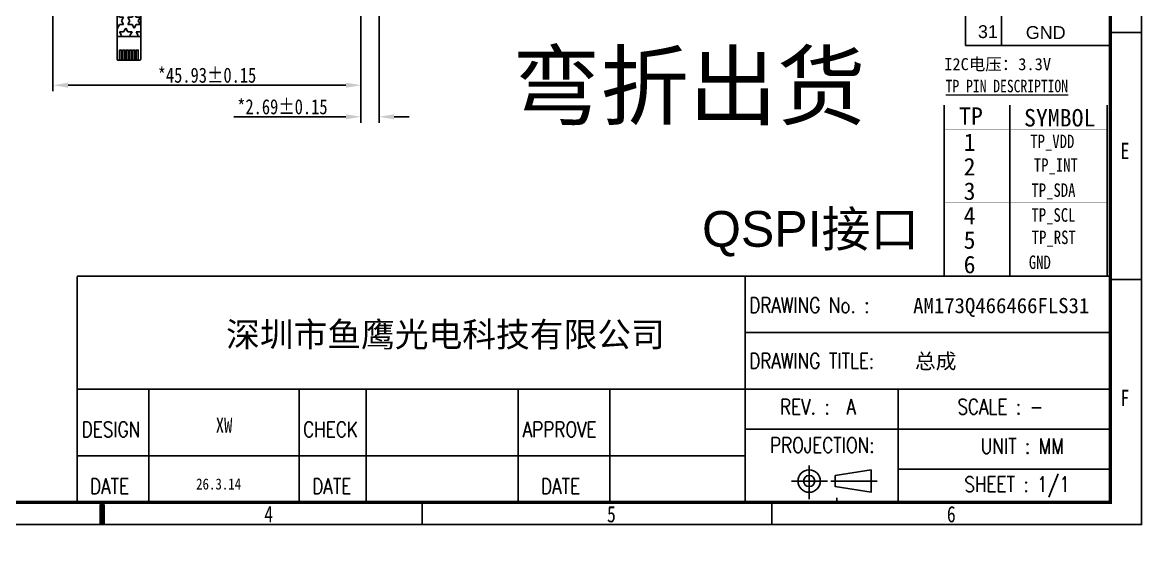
# Model space of a CAD drawing. Header units: inches. Extents: x 1065 to 1380, y -746 to -387.
# Drawn here: x 1211.3 to 1378.2, y -745.8 to -668.8 of the extents above; entities that cross this region are included whole.
import ezdxf

# ---------------------------------------------------------------- set-up
doc = ezdxf.new("R2010")
doc.units = ezdxf.units.IN
doc.header["$LTSCALE"] = 0.909449
doc.header["$MEASUREMENT"] = 0
doc.header["$PDMODE"] = 3
doc.header["$PDSIZE"] = 0.3125
doc.layers.get('0').update_dxf_attribs({"linetype": 'CONTINUOUS'})
doc.layers.get('Defpoints').update_dxf_attribs({"linetype": 'CONTINUOUS'})
for name, color, linetype in [('DIM', 7, 'CONTINUOUS'), ('DIM（标注）', 3, 'CONTINUOUS'), ('LCD-FPC', 42, 'CONTINUOUS'), ('tableLine', 7, 'CONTINUOUS'), ('TopOverlay', 2, 'CONTINUOUS'), ('图框', 7, 'CONTINUOUS')]:
    doc.layers.add(name, color=color, linetype=linetype)
doc.layers.add('附料-尺寸标注', color=130, linetype='CONTINUOUS', lineweight=18)
doc.styles.add('Adobe 黑体 Std R', font='')
doc.styles.add('Arial Regular', font='arial.ttf')
doc.styles.add('CCN-1', font='', dxfattribs={"width": 0.85})
doc.styles.add('romans', font='romans.shx')
doc.styles.get("Standard").update_dxf_attribs({"font": 'txt', "width": 0.8})
doc.styles.add('WMF-ARIAL0', font='arial.ttf')
doc.styles.add('中文', font='')
doc.styles.add('宋体', font='', dxfattribs={"width": 0.8})
doc.styles.get('Adobe 黑体 Std R').set_extended_font_data('Adobe 榛戜綋 Std R')
doc.styles.get('CCN-1').set_extended_font_data('SimSun')
doc.styles.get('中文').set_extended_font_data('SimSun')
doc.styles.get('宋体').set_extended_font_data('SimSun')
doc.dimstyles.new('DIM-CCN', dxfattribs={"dimscale": 0.9, "dimtxt": 1.7, "dimasz": 1.8, "dimexe": 1.5, "dimexo": 0.5, "dimgap": 0.3, "dimtad": 1, "dimzin": 0, "dimdsep": 46, "dimtxsty": 'CCN-1', "dimblk": 'OPEN30', "dimcen": 0.05, "dimclrd": 256, "dimclre": 256, "dimclrt": 256, "dimadec": 0, "dimazin": 0, "dimtfac": 1, "dimtofl": 0, "dimtmove": 0, "dimatfit": 3, "dimldrblk": 'OPEN30', "dimfxl": 1, "dimtolj": 1, "dimtzin": 0, "dimlwd": -1, "dimlwe": -1, "dimarcsym": 0})

# ---------------------------------------------------------------- blocks, each defined once
blk = doc.blocks.new('*D196')
at = {"layer": 'Defpoints', "color": 0, "transparency": 16777216}
for p in [(1215.85, -614.95), (1261.77, -614.95), (1215.85, -678.14)]:
    blk.add_point(p, dxfattribs=at)
at = {"layer": 'DIM（标注）', "transparency": 16777216}
for p, q in [((1215.85, -615.4), (1215.85, -679.04)), ((1261.77, -615.4), (1261.77, -679.04)), ((1259.52, -678.14), (1218.1, -678.14))]:
    blk.add_line(p, q, dxfattribs=at)
for points in [[(1218.1, -677.77), (1218.1, -678.52), (1215.85, -678.14)], [(1259.52, -677.77), (1259.52, -678.52), (1261.77, -678.14)]]:
    blk.add_solid(points, dxfattribs=at)
at = {"layer": 'DIM（标注）', "transparency": 16777216, "insert": (1238.81, -676.66), "char_height": 2.25, "attachment_point": 5, "style": '宋体'}
blk.add_mtext('\\A1;*45.93±0.15', dxfattribs=at)
blk = doc.blocks.new('_Open30')
at = {"color": 0, "linetype": 'ByBlock', "lineweight": -2}
for p, q in [((-1, 0.268), (0, 0)), ((0, 0), (-1, -0.268)), ((0, 0), (-1, 0))]:
    blk.add_line(p, q, dxfattribs=at)
blk = doc.blocks.new('*D203')
at = {"layer": 'Defpoints', "color": 0, "transparency": 16777216}
for p in [(1261.77, -614.95), (1264.46, -614.95), (1264.46, -682.85)]:
    blk.add_point(p, dxfattribs=at)
at = {"layer": 'DIM（标注）', "transparency": 16777216}
for p, q in [((1261.77, -615.4), (1261.77, -683.75)), ((1264.46, -615.4), (1264.46, -683.75)), ((1259.52, -682.85), (1242.83, -682.85)), ((1266.71, -682.85), (1268.96, -682.85))]:
    blk.add_line(p, q, dxfattribs=at)
for points in [[(1259.52, -682.48), (1259.52, -683.23), (1261.77, -682.85)], [(1266.71, -682.48), (1266.71, -683.23), (1264.46, -682.85)]]:
    blk.add_solid(points, dxfattribs=at)
at = {"layer": 'DIM（标注）', "transparency": 16777216, "insert": (1250.05, -681.37), "char_height": 2.25, "attachment_point": 5, "style": '宋体'}
blk.add_mtext('\\A1;*2.69±0.15', dxfattribs=at)

msp = doc.modelspace()

# ---------------------------------------------------------------- hatches: boundary and pattern name
h = msp.add_hatch()
h.set_pattern_fill('STARS', color=5, scale=5, style=0)
h.set_pattern_definition([(180, (1916.3822, 300.8663), (0, 1.0825318), [0.625, -0.625]), (120, (1916.3822, 300.8663), (0.9375, 0.5412659), [0.625, -0.625]), (60, (1916.0697, 301.4076), (0.9375, -0.5412659), [0.625, -0.625])])
h.paths.add_polyline_path([(1225.425, -653.951, -0.414204), (1228.425, -650.951), (1237.929, -650.951), (1237.929, -654.451), (1229.924, -654.451, 0.4142136), (1228.924, -655.451), (1228.924, -670.893), (1225.425, -670.893)])
h.paths.add_polyline_path([(1244.602, -647.207), (1238.443, -647.207), (1236.498, -644.502, -0.157171), (1236.31, -643.918), (1236.31, -640.579), (1241.31, -640.579), (1241.31, -642.307, 0.157171), (1241.498, -642.891)])

# ---------------------------------------------------------------- linework, layer by layer
for p, q in [((1373.481, -672.191), (1373.481, -549.755)), ((1378.151, -670.284), (1373.481, -670.284)), ((1228.925, -670.893), (1225.425, -670.893)), ((1378.151, -707.132), (1373.481, -707.132)), ((1319.06, -715.044), (1373.481, -715.044)), ((1219.439, -723.511), (1373.481, -723.511)), ((1230.145, -723.511), (1230.145, -740.623)), ((1252.567, -723.511), (1252.567, -740.482)), ((1262.559, -723.511), (1262.559, -740.623)), ((1285.22, -723.511), (1285.22, -740.482)), ((1298.847, -723.511), (1298.847, -740.623)), ((1341.855, -723.511), (1341.855, -740.482)), ((1319.06, -729.458), (1373.481, -729.458)), ((1341.855, -735.408), (1373.481, -735.408)), ((1270.898, -743.689), (1270.898, -740.377)), ((1323.041, -743.689), (1323.041, -740.377))]:
    msp.add_line(p, q)
at = {"color": 1}
msp.add_line((1219.439, -733.447), (1319.06, -733.447), dxfattribs=at)
at = {"ltscale": 0.8}
for p, q in [((1328.587, -739.894), (1328.587, -734.878)), ((1331.298, -737.213), (1325.934, -737.213)), ((1331.796, -737.209), (1338.736, -737.209))]:
    msp.add_line(p, q, dxfattribs=at)
msp.add_lwpolyline([(1066.827, -522.892), (1378.151, -522.892), (1378.151, -743.689), (1066.827, -743.689), (1066.827, -522.892)])
at = {"color": 7, "linetype": 'Continuous'}
msp.add_lwpolyline([(1071.497, -740.377, 0.535, 0.535, 0), (1373.481, -740.377, 0.535, 0.535, 0), (1373.481, -526.204, 0.535, 0.535, 0), (1071.497, -526.204, 0.535, 0.535, 0)], format="xyseb", close=True, dxfattribs=at)
for points in [[(1219.438, -740.377, 0.248, 0.248, 0), (1219.44, -706.642, 0.248, 0.248, 0)], [(1219.44, -706.642, 0.248, 0.248, 0), (1373.481, -706.642, 0.248, 0.248, 0)], [(1219.44, -706.642, 0.248, 0.248, 0), (1373.481, -706.642, 0.248, 0.248, 0)], [(1220.638, -706.642, 0.248, 0.248, 0), (1373.024, -706.642, 0.248, 0.248, 0)], [(1220.638, -706.642, 0.248, 0.248, 0), (1373.024, -706.642, 0.248, 0.248, 0)], [(1319.06, -740.482, 0.248, 0.248, 0), (1319.06, -706.642, 0.248, 0.248, 0)], [(1223.168, -740.377, 0, 4.211, 0), (1223.168, -742.138, 0.842, 0.842, 0), (1223.168, -743.689, 0.842, 0.842, 0)]]:
    msp.add_lwpolyline(points, format="xyseb")
msp.add_lwpolyline([(1332.467, -736.379), (1332.467, -738.04), (1337.824, -738.87), (1337.824, -735.548)], close=True)
msp.add_lwpolyline([(1332.73, -740.142), (1332.73, -739.688)], dxfattribs=at)
for centre, radius in [((1328.587, -737.209), 1.661), ((1328.587, -737.206), 0.831)]:
    msp.add_circle(centre, radius)
at = {"layer": 'LCD-FPC', "ltscale": 0.01}
msp.add_lwpolyline([(1225.425, -653.951), (1225.424, -674.293, 0.414241), (1225.524, -674.393), (1228.824, -674.393, 0.4142127), (1228.924, -674.293), (1228.924, -655.451, -0.4142136)], format="xyb", dxfattribs=at)
at = {"layer": 'LCD-FPC', "color": 1}
for points in [[(1225.775, -674.393), (1225.775, -672.893), (1226.075, -672.893), (1226.075, -674.393), (1225.775, -674.393)], [(1226.275, -674.393), (1226.275, -672.893), (1226.575, -672.893), (1226.575, -674.393), (1226.275, -674.393)], [(1226.775, -674.393), (1226.775, -672.893), (1227.075, -672.893), (1227.075, -674.393), (1226.775, -674.393)], [(1227.275, -674.393), (1227.275, -672.893), (1227.574, -672.893), (1227.574, -674.393), (1227.275, -674.393)], [(1227.774, -674.393), (1227.774, -672.893), (1228.074, -672.893), (1228.074, -674.393), (1227.774, -674.393)], [(1228.274, -674.393), (1228.274, -672.893), (1228.574, -672.893), (1228.574, -674.393), (1228.274, -674.393)]]:
    msp.add_lwpolyline(points, dxfattribs=at)
at = {"layer": 'tableLine', "color": 3, "lineweight": 0}
msp.add_line((1346.784, -706.642), (1373.024, -706.642), dxfattribs=at)
at = {"layer": 'TopOverlay'}
for p, q in [((1348.697, -681.102), (1348.697, -706.642)), ((1358.5, -681.102), (1358.5, -706.642)), ((1373.024, -681.102), (1373.024, -706.642)), ((1348.697, -706.642), (1373.024, -706.642))]:
    msp.add_line(p, q, dxfattribs=at)
for points in [[(1348.697, -681.102, 0.0153, 0.0153, 0), (1373.024, -681.102, 0.0153, 0.0153, 0)], [(1348.697, -684.747, 0.0153, 0.0153, 0), (1373.024, -684.747, 0.0153, 0.0153, 0)], [(1348.697, -688.396, 0.0153, 0.0153, 0), (1373.024, -688.396, 0.0153, 0.0153, 0)], [(1348.697, -692.045, 0.0153, 0.0153, 0), (1373.024, -692.045, 0.0153, 0.0153, 0)], [(1348.697, -695.694, 0.0153, 0.0153, 0), (1373.024, -695.694, 0.0153, 0.0153, 0)], [(1348.697, -699.344, 0.0153, 0.0153, 0), (1373.024, -699.344, 0.0153, 0.0153, 0)], [(1348.697, -702.993, 0.0153, 0.0153, 0), (1373.024, -702.993, 0.0153, 0.0153, 0)]]:
    msp.add_lwpolyline(points, format="xyseb", dxfattribs=at)
for points in [[(1348.693, -684.751, 0.00766, 0.00766, 1), (1348.701, -684.751, 0.00766, 0.00766, 1)], [(1348.693, -689.617, 0.00766, 0.00766, 1), (1348.701, -689.617, 0.00766, 0.00766, 1)], [(1348.693, -689.617, 0.00766, 0.00766, 1), (1348.701, -689.617, 0.00766, 0.00766, 1)]]:
    msp.add_lwpolyline(points, format="xyseb", close=True, dxfattribs=at)
at = {"layer": '图框', "color": 0}
for p, q in [((1351.91, -549.755), (1351.91, -672.191)), ((1357.267, -549.755), (1357.267, -672.191)), ((1351.91, -672.191), (1373.481, -672.191))]:
    msp.add_line(p, q, dxfattribs=at)

# ---------------------------------------------------------------- texts
at = {"color": 4, "lineweight": 0, "style": '宋体'}
for s, height, p in [('AM173Q466466FLS31', 2.27041, (1344.09, -712.156)), ('总成', 2.2704, (1344.355, -720.45))]:
    msp.add_text(s, height=height, dxfattribs=at).set_placement(p)
at = {"lineweight": 9, "style": '宋体'}
msp.add_text('深圳市鱼鹰光电科技有限公司', height=3.68742, dxfattribs=at).set_placement((1241.665, -717.177))
at = {"style": 'romans', "width": 0.8}
for s, height, p in [('DESIGN', 2.2934, (1220.132, -730.638)), ('CHECK', 2.2934, (1253.141, -730.638)), ('APPROVE', 2.2934, (1285.88, -730.638)), ('PROJECTION:', 2.29343, (1322.763, -732.977)), ('DATE', 2.2934, (1221.38, -739.131)), ('DATE', 2.2934, (1254.508, -739.131)), ('DATE', 2.2934, (1288.617, -739.131))]:
    msp.add_text(s, height=height, dxfattribs=at).set_placement(p)
at = {"color": 1, "width": 0.85}
msp.add_text('26.3.14', height=1.6564, dxfattribs=at).set_placement((1237.191, -738.47))
at = {"color": 2, "lineweight": 0, "insert": (1348.939, -677.335), "char_height": 1.86219, "width": 25.94831, "attachment_point": 1, "style": '宋体'}
msp.add_mtext('{\\LTP PIN DESCRIPTION}', dxfattribs=at)
at = {"char_height": 2.429, "attachment_point": 1}
for s, insert, width in [('E', (1375.009, -686.737), 14.47225), ('F', (1375.009, -723.585), 13.08717), ('4', (1247.352, -740.926), 1.95966), ('5', (1298.443, -740.926), 2.03148), ('6', (1349.114, -740.926), 4.99393)]:
    msp.add_mtext(s, dxfattribs=dict(at, insert=insert, width=width))
at = {"char_height": 2.29343, "style": 'romans'}
for s, insert, width, attachment_point in [('{\\W0.8;DRAWING No. : }', (1319.651, -712.108), 22.21355, 7), ('{\\W0.8;DRAWING TITLE:}', (1319.651, -720.423), 23.39303, 7), ('{\\W0.8;REV. :  A}', (1324.253, -727.264), 13.95718, 7), ('{\\W0.8;SCALE : -}', (1350.69, -727.254), 14.7435, 7), ('{\\W0.8;UNIT : MM}', (1360.375, -731.979), 14.7435, 5), ('{\\W0.8;SHEET : 1/1}', (1359.589, -738.068), 17.88879, 5)]:
    msp.add_mtext(s, dxfattribs=dict(at, insert=insert, width=width, attachment_point=attachment_point))
at = {"color": 4, "lineweight": 0, "insert": (1241.356, -728.863), "char_height": 2.2704, "width": 22.42164, "attachment_point": 5, "style": '宋体'}
msp.add_mtext('XW', dxfattribs=at)
at = {"layer": 'DIM', "color": 7, "insert": (1284.291, -673.416), "char_height": 9.6599, "width": 352.19284, "attachment_point": 1, "style": '中文'}
msp.add_mtext('弯折出货', dxfattribs=at)
at = {"layer": 'TopOverlay', "style": '宋体'}
for s, height, p in [('TP', 2.6065, (1350.934, -684.049)), ('SYMBOL', 2.6065, (1360.622, -684.301)), ('1', 2.606, (1351.616, -687.938)), ('2', 2.606, (1351.616, -691.602)), ('3', 2.606, (1351.616, -695.25)), ('4', 2.606, (1351.616, -698.9)), ('5', 2.606, (1351.616, -702.549)), ('6', 2.606, (1351.616, -706.198))]:
    msp.add_text(s, height=height, dxfattribs=at).set_placement(p)
at = {"layer": 'TopOverlay', "char_height": 2.01117, "width": 14.75622, "attachment_point": 1, "style": '宋体'}
for s, insert in [('{\\C1;TP_VDD}', (1361.549, -685.515)), ('{\\C1;TP_INT}', (1362.08, -689.051)), ('{\\C1;TP_SDA}', (1361.723, -692.79)), ('{\\C1;TP_SCL}', (1361.723, -696.497)), ('{\\C1;TP_RST}', (1361.769, -699.837))]:
    msp.add_mtext(s, dxfattribs=dict(at, insert=insert))
at = {"layer": 'TopOverlay', "color": 1, "insert": (1361.336, -703.549), "char_height": 2.0112, "width": 14.75622, "attachment_point": 1, "style": '宋体'}
msp.add_mtext('GND', dxfattribs=at)
at = {"layer": '图框', "color": 0, "char_height": 1.9131, "attachment_point": 1, "style": 'Arial Regular'}
for s, insert, width in [('31', (1353.745, -669.191), 9.48224), ('GND', (1360.884, -669.322), 15.38784)]:
    msp.add_mtext(s, dxfattribs=dict(at, insert=insert, width=width))
at = {"layer": '图框', "insert": (1348.716, -674.102), "char_height": 1.8, "width": 24.99039, "attachment_point": 1, "style": 'Adobe 黑体 Std R'}
msp.add_mtext('{\\fSimSun|b0|i0|c134|p2;I2C电压：3.3V}', dxfattribs=at)
at = {"layer": '附料-尺寸标注', "style": 'WMF-ARIAL0'}
msp.add_text('QSPI接口', height=5.3343, dxfattribs=at).set_placement((1312.621, -702.248))

# ---------------------------------------------------------------- dimensions: what is measured, and where the dimension line sits
at = {"layer": 'DIM（标注）'}
dim = msp.add_linear_dim(base=(1215.845, -678.144), p1=(1261.774, -614.95), p2=(1215.845, -614.95), text='*<>', dimstyle='DIM-CCN', override={"dimtxt": 2.5, "dimasz": 2.5, "dimexe": 1, "dimtxsty": '宋体', "dimsah": 1, "dimdle": 5, "dimtol": 1, "dimtp": 0.15, "dimtm": 0.15, "dimtzin": 0}, dxfattribs=at)
dim.commit()
dim.dimension.update_dxf_attribs({"geometry": '*D196', "text_midpoint": (1238.81, -676.661)})
dim = msp.add_linear_dim(base=(1264.46, -682.852), p1=(1261.774, -614.95), p2=(1264.46, -614.95), text='*<>', dimstyle='DIM-CCN', override={"dimtxt": 2.5, "dimasz": 2.5, "dimexe": 1, "dimtxsty": '宋体', "dimsah": 1, "dimdle": 5, "dimtol": 1, "dimtp": 0.15, "dimtm": 0.15}, dxfattribs=at)
dim.commit()
dim.dimension.update_dxf_attribs({"geometry": '*D203', "text_midpoint": (1250.051, -682.852), "dimtype": 160})

doc.saveas('drawing.dxf')
